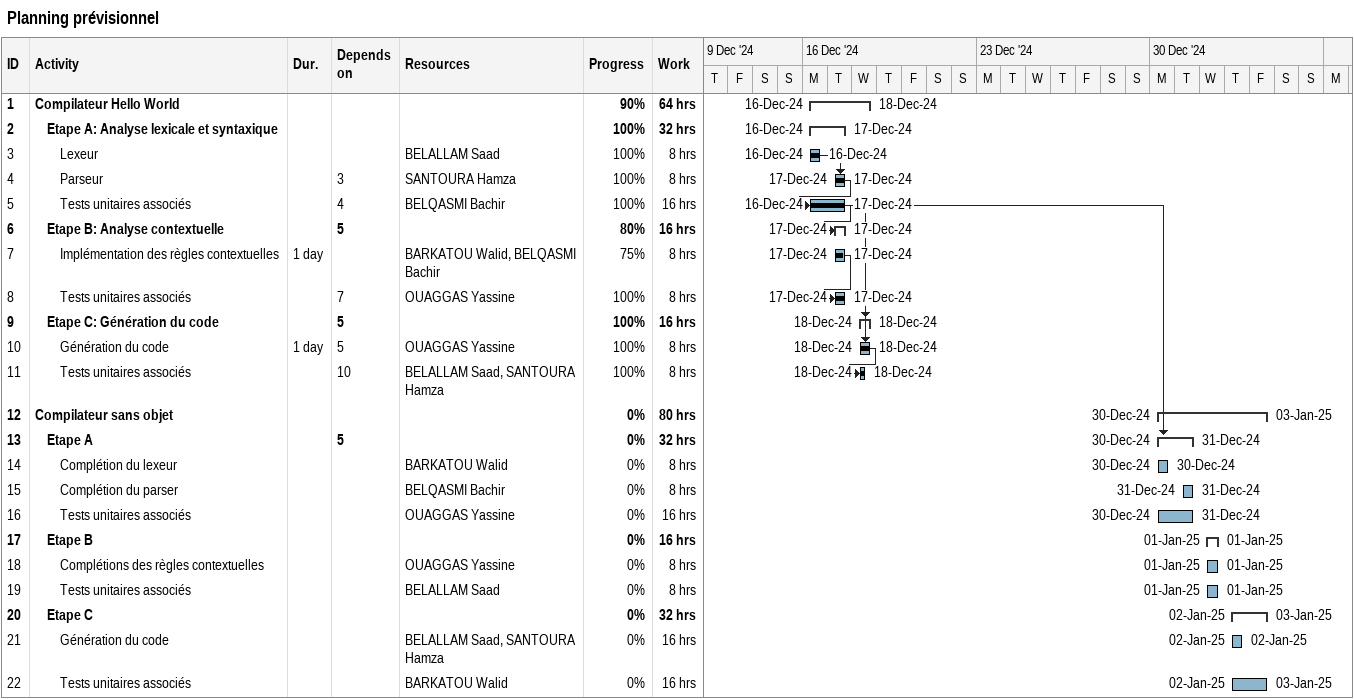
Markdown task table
Planning prévisionnel

| ID | Level | Task | Duration | Start | Finish | Predecessors | Resources | % complete | Work (h) |
|---|---|---|---|---|---|---|---|---|---|
| 1 | 1 | **Compilateur Hello World** |  | 2024-12-16 | 2024-12-18 |  |  | 90 | 64 |
| 2 | 2 | **Etape A: Analyse lexicale et syntaxique** |  | 2024-12-16 | 2024-12-17 |  |  | 100 | 32 |
| 3 | 3 | Lexeur |  | 2024-12-16 | 2024-12-16 |  | BELALLAM Saad | 100 | 8 |
| 4 | 3 | Parseur |  | 2024-12-17 | 2024-12-17 | 3 | SANTOURA Hamza | 100 | 8 |
| 5 | 3 | Tests unitaires associés |  | 2024-12-16 | 2024-12-17 | 4 | BELQASMI Bachir | 100 | 16 |
| 6 | 2 | **Etape B: Analyse contextuelle** |  | 2024-12-17 | 2024-12-17 | 5 |  | 80 | 16 |
| 7 | 3 | Implémentation des règles contextuelles | 1d | 2024-12-17 | 2024-12-17 |  | BARKATOU Walid, BELQASMI Bachir | 75 | 8 |
| 8 | 3 | Tests unitaires associés |  | 2024-12-17 | 2024-12-17 | 7 | OUAGGAS Yassine | 100 | 8 |
| 9 | 2 | **Etape C: Génération du code** |  | 2024-12-18 | 2024-12-18 | 5 |  | 100 | 16 |
| 10 | 3 | Génération du code | 1d | 2024-12-18 | 2024-12-18 | 5 | OUAGGAS Yassine | 100 | 8 |
| 11 | 3 | Tests unitaires associés |  | 2024-12-18 | 2024-12-18 | 10 | BELALLAM Saad, SANTOURA Hamza | 100 | 8 |
| 12 | 1 | **Compilateur sans objet** |  | 2024-12-30 | 2025-01-03 |  |  | 0 | 80 |
| 13 | 2 | **Etape A** |  | 2024-12-30 | 2024-12-31 | 5 |  | 0 | 32 |
| 14 | 3 | Complétion du lexeur |  | 2024-12-30 | 2024-12-30 |  | BARKATOU Walid | 0 | 8 |
| 15 | 3 | Complétion du parser |  | 2024-12-31 | 2024-12-31 |  | BELQASMI Bachir | 0 | 8 |
| 16 | 3 | Tests unitaires associés |  | 2024-12-30 | 2024-12-31 |  | OUAGGAS Yassine | 0 | 16 |
| 17 | 2 | **Etape B** |  | 2025-01-01 | 2025-01-01 |  |  | 0 | 16 |
| 18 | 3 | Complétions des règles contextuelles |  | 2025-01-01 | 2025-01-01 |  | OUAGGAS Yassine | 0 | 8 |
| 19 | 3 | Tests unitaires associés |  | 2025-01-01 | 2025-01-01 |  | BELALLAM Saad | 0 | 8 |
| 20 | 2 | **Etape C** |  | 2025-01-02 | 2025-01-03 |  |  | 0 | 32 |
| 21 | 3 | Génération du code |  | 2025-01-02 | 2025-01-02 |  | BELALLAM Saad, SANTOURA Hamza | 0 | 16 |
| 22 | 3 | Tests unitaires associés |  | 2025-01-02 | 2025-01-03 |  | BARKATOU Walid | 0 | 16 |
